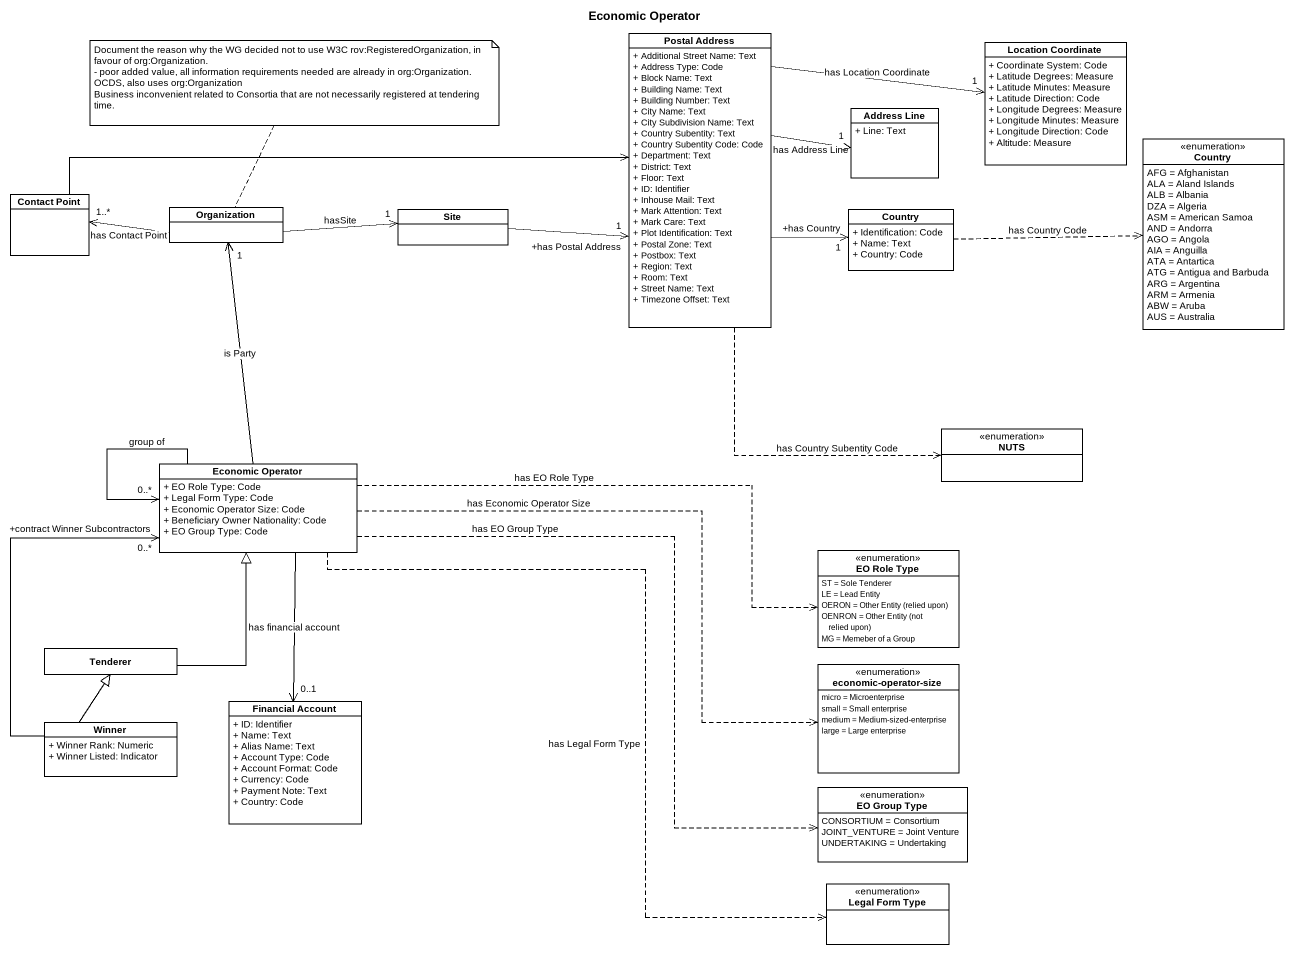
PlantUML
@startuml
title Economic Operator
hide circle
hide empty members
skinparam classAttributeIconSize 0
class "Postal Address" as Postal_Address {
  + Additional Street Name: Text
  + Address Type: Code
  + Block Name: Text
  + Building Name: Text
  + Building Number: Text
  + City Name: Text
  + City Subdivision Name: Text
  + Country Subentity: Text
  + Country Subentity Code: Code
  + Department: Text
  + District: Text
  + Floor: Text
  + ID: Identifier
  + Inhouse Mail: Text
  + Mark Attention: Text
  + Mark Care: Text
  + Plot Identification: Text
  + Postal Zone: Text
  + Postbox: Text
  + Region: Text
  + Room: Text
  + Street Name: Text
  + Timezone Offset: Text
}
class "Location Coordinate" as Location_Coordinate {
  + Coordinate System: Code
  + Latitude Degrees: Measure
  + Latitude Minutes: Measure
  + Latitude Direction: Code
  + Longitude Degrees: Measure
  + Longitude Minutes: Measure
  + Longitude Direction: Code
  + Altitude: Measure
}
class "Address Line" as Address_Line {
  + Line: Text
}
enum Country {
  AFG = Afghanistan
  ALA = Aland Islands
  ALB = Albania
  DZA = Algeria
  ASM = American Samoa
  AND = Andorra
  AGO = Angola
  AIA = Anguilla
  ATA = Antartica
  ATG = Antigua and Barbuda
  ARG = Argentina
  ARM = Armenia
  ABW = Aruba
  AUS = Australia
}
class "Contact Point" as Contact_Point
class Organization
class Site
class "Country" as Country_2 {
  + Identification: Code
  + Name: Text
  + Country: Code
}
enum NUTS
class "Economic Operator" as Economic_Operator {
  + EO Role Type: Code
  + Legal Form Type: Code
  + Economic Operator Size: Code
  + Beneficiary Owner Nationality: Code
  + EO Group Type: Code
}
enum "EO Role Type" as EO_Role_Type {
  ST = Sole Tenderer
  LE = Lead Entity
  {field} OERON = Other Entity (relied upon)
  {field} OENRON = Other Entity (not relied upon)
  MG = Memeber of a Group
}
class Tenderer
enum "economic-operator-size" as economic_operator_size {
  micro = Microenterprise
  small = Small enterprise
  medium = Medium-sized-enterprise
  large = Large enterprise
}
class "Financial Account" as Financial_Account {
  + ID: Identifier
  + Name: Text
  + Alias Name: Text
  + Account Type: Code
  + Account Format: Code
  + Currency: Code
  + Payment Note: Text
  + Country: Code
}
class Winner {
  + Winner Rank: Numeric
  + Winner Listed: Indicator
}
enum "EO Group Type" as EO_Group_Type {
  CONSORTIUM = Consortium
  JOINT_VENTURE = Joint Venture
  UNDERTAKING = Undertaking
}
enum "Legal Form Type" as Legal_Form_Type
Postal_Address -right-> "1" Location_Coordinate : has Location Coordinate
Postal_Address -right-> "1" Address_Line : has Address Line
Postal_Address -right-> "+has Country\n1" Country_2
Postal_Address ..> NUTS : has Country Subentity Code
Contact_Point -right-> Postal_Address
Organization -left-> "1..*" Contact_Point : has Contact Point
Organization -right-> "1" Site : hasSite
Site -right-> "+has Postal Address\n1" Postal_Address
Country_2 .right.> Country : has Country Code
Economic_Operator -up-> "1" Organization : is Party
Economic_Operator --> "0..*" Economic_Operator : group of
Economic_Operator .right.> EO_Role_Type : has EO Role Type
Economic_Operator .right.> economic_operator_size : has Economic Operator Size
Economic_Operator --> "0..1" Financial_Account : has financial account
Economic_Operator .right.> EO_Group_Type : has EO Group Type
Economic_Operator ..> Legal_Form_Type : has Legal Form Type
Tenderer -up-|> Economic_Operator
Winner -up-> "+contract Winner Subcontractors\n0..*" Economic_Operator
Winner -up-|> Tenderer
note top of Organization
  Document the reason why the WG decided not to use W3C rov:RegisteredOrganization, in favour of org:Organization.
  - poor added value, all information requirements needed are already in org:Organization.
  OCDS, also uses org:Organization
  Business inconvenient related to Consortia that are not necessarily registered at tendering time.
end note
@enduml
